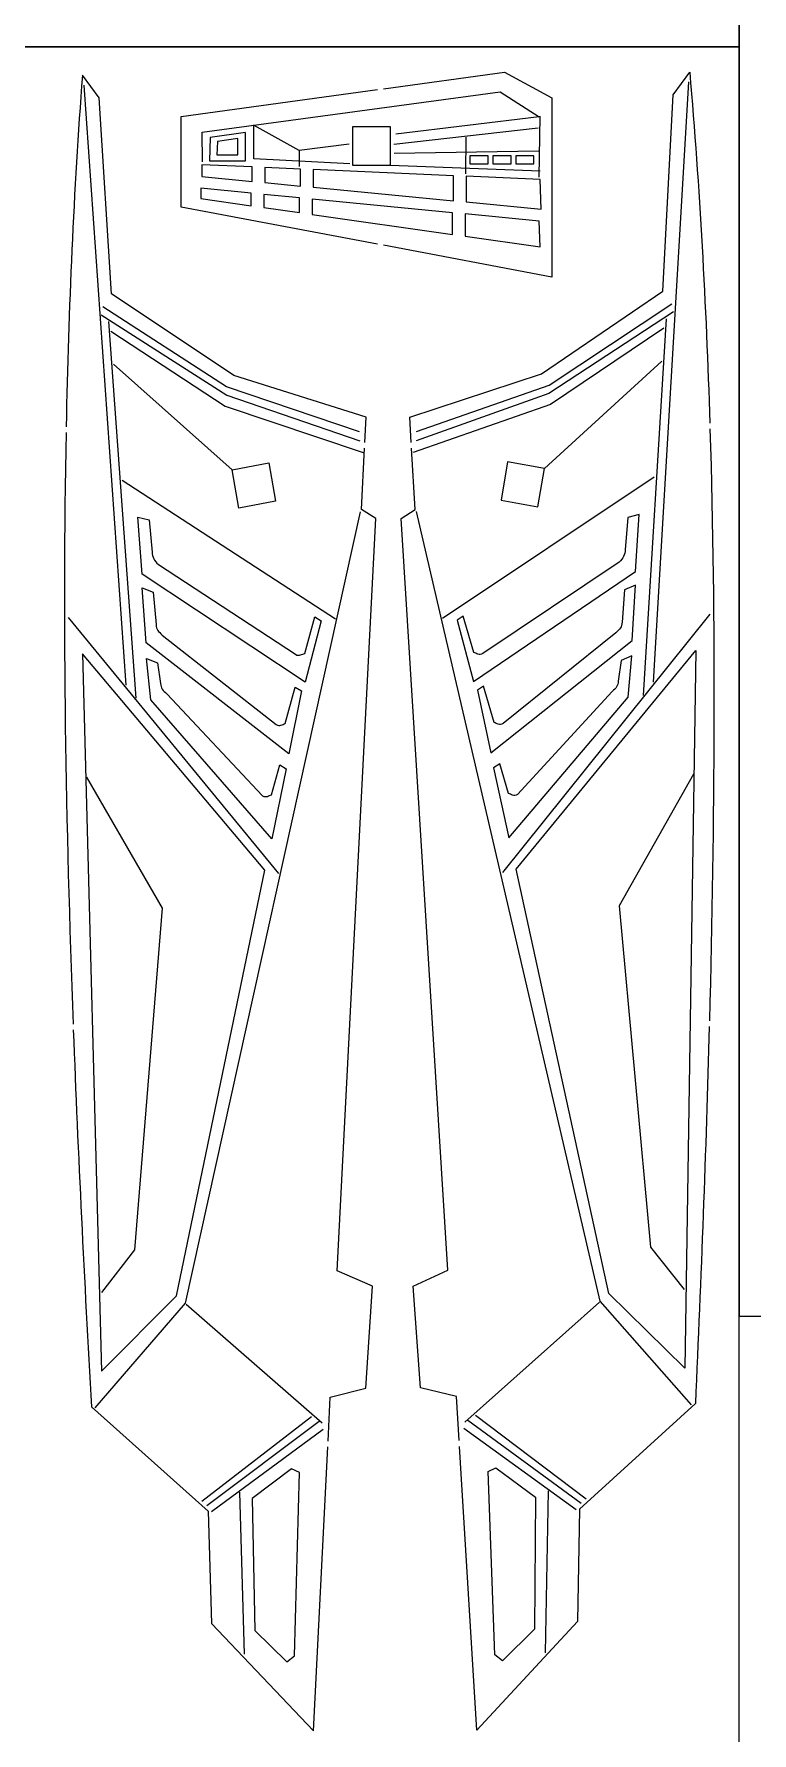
# Model space of a CAD drawing. Header units: centimetres. Extents: x -36.3 to 43.7, y -27.7 to 32.3.
# Drawn here: x 18.1 to 23.75, y -0.95 to 12.43 of the extents above; entities that cross this region are included whole.
import ezdxf

# ---------------------------------------------------------------- set-up
doc = ezdxf.new("R2010")
doc.units = ezdxf.units.CM
doc.header["$MEASUREMENT"] = 0
doc.layers.add('layer 1', color=7, linetype='Continuous')

msp = doc.modelspace()

# ---------------------------------------------------------------- linework, layer by layer
at = {"layer": 'layer 1', "color": 250, "lineweight": 20}
for points in [[(-6.34629, 12.33283), (23.65371, 12.33283), (23.65371, 32.33283), (-6.34629, 32.33283), (-6.34629, 12.33283)], [(-6.34629, -7.66717), (23.65371, -7.66717), (23.65371, 12.33283), (-6.34629, 12.33283), (-6.34629, -7.66717)]]:
    msp.add_lwpolyline(points, close=True, dxfattribs=at)
msp.add_open_spline([(23.65371, 2.33283), (23.65371, 2.33283), (23.65371, 32.33283), (23.65371, 32.33283), (23.65371, 32.33283), (43.65371, 32.33283), (43.65371, 32.33283), (43.65371, 32.33283), (43.65371, 2.33283), (43.65371, 2.33283), (43.65371, 2.33283), (23.65371, 2.33283), (23.65371, 2.33283)], degree=3, knots=[0, 0, 0, 0, 0.25, 0.25, 0.25, 0.5, 0.5, 0.5, 0.75, 0.75, 0.75, 1, 1, 1, 1], dxfattribs=at)
at = {"layer": 'layer 1', "color": 250, "lineweight": 9}
for points, knots in [([(20.70444, 9.21385), (20.70444, 9.21385), (20.71438, 9.4137), (20.71438, 9.4137), (20.71438, 9.4137), (19.67153, 9.74273), (19.67153, 9.74273), (19.67153, 9.74273), (18.70893, 10.38468), (18.70893, 10.38468), (18.70893, 10.38468), (18.61235, 11.92936), (18.61235, 11.92936), (18.61235, 11.92936), (18.47879, 12.10767), (18.47879, 12.10767), (18.41069, 11.19852), (18.37003, 10.27476), (18.35089, 9.33954)], [0, 0, 0, 0, 0.16666667, 0.16666667, 0.16666667, 0.33333333, 0.33333333, 0.33333333, 0.5, 0.5, 0.5, 0.66666667, 0.66666667, 0.66666667, 0.83333333, 0.83333333, 0.83333333, 1, 1, 1, 1]), ([(20.84969, 12.00177), (20.84969, 12.00177), (21.805, 12.13283), (21.805, 12.13283), (21.805, 12.13283), (22.17781, 11.93089), (22.17781, 11.93089), (22.17781, 11.93089), (22.17781, 10.51734), (22.17781, 10.51734), (22.17781, 10.51734), (20.84969, 10.76812), (20.84969, 10.76812)], [0, 0, 0, 0, 0.25, 0.25, 0.25, 0.5, 0.5, 0.5, 0.75, 0.75, 0.75, 1, 1, 1, 1]), ([(21.06924, 9.21474), (21.06924, 9.21474), (21.0571, 9.41448), (21.0571, 9.41448), (21.0571, 9.41448), (22.09627, 9.75493), (22.09627, 9.75493), (22.09627, 9.75493), (23.05177, 10.40741), (23.05177, 10.40741), (23.05177, 10.40741), (23.13138, 11.95306), (23.13138, 11.95306), (23.13138, 11.95306), (23.26298, 12.13283), (23.26298, 12.13283), (23.34106, 11.22448), (23.39186, 10.30123), (23.42126, 9.36628)], [0, 0, 0, 0, 0.16666667, 0.16666667, 0.16666667, 0.33333333, 0.33333333, 0.33333333, 0.5, 0.5, 0.5, 0.66666667, 0.66666667, 0.66666667, 0.83333333, 0.83333333, 0.83333333, 1, 1, 1, 1]), ([(20.80469, 10.77662), (20.80469, 10.77662), (19.25749, 11.06878), (19.25749, 11.06878), (19.25749, 11.06878), (19.25749, 11.78333), (19.25749, 11.78333), (19.25749, 11.78333), (20.80469, 11.9956), (20.80469, 11.9956)], [0, 0, 0, 0, 0.33333333, 0.33333333, 0.33333333, 0.66666667, 0.66666667, 0.66666667, 1, 1, 1, 1]), ([(20.90648, 11.40032), (20.90648, 11.40032), (20.60648, 11.40032), (20.60648, 11.40032), (20.60648, 11.40032), (20.60648, 11.70032), (20.60648, 11.70032), (20.60648, 11.70032), (20.90648, 11.70032), (20.90648, 11.70032), (20.90648, 11.70032), (20.90648, 11.40032), (20.90648, 11.40032)], [0, 0, 0, 0, 0.25, 0.25, 0.25, 0.5, 0.5, 0.5, 0.75, 0.75, 0.75, 1, 1, 1, 1]), ([(19.81719, 11.2715), (19.81719, 11.2715), (19.42059, 11.30955), (19.42059, 11.30955), (19.42059, 11.30955), (19.42059, 11.40275), (19.42059, 11.40275), (19.42059, 11.40275), (19.81719, 11.38541), (19.81719, 11.38541), (19.81719, 11.38541), (19.81719, 11.2715), (19.81719, 11.2715)], [0, 0, 0, 0, 0.25, 0.25, 0.25, 0.5, 0.5, 0.5, 0.75, 0.75, 0.75, 1, 1, 1, 1]), ([(20.19776, 11.235), (20.19776, 11.235), (19.91719, 11.26191), (19.91719, 11.26191), (19.91719, 11.26191), (19.91719, 11.38103), (19.91719, 11.38103), (19.91719, 11.38103), (20.19776, 11.36876), (20.19776, 11.36876), (20.19776, 11.36876), (20.19776, 11.235), (20.19776, 11.235)], [0, 0, 0, 0, 0.25, 0.25, 0.25, 0.5, 0.5, 0.5, 0.75, 0.75, 0.75, 1, 1, 1, 1]), ([(21.40161, 11.11951), (21.40161, 11.11951), (20.29776, 11.2254), (20.29776, 11.2254), (20.29776, 11.2254), (20.29776, 11.36439), (20.29776, 11.36439), (20.29776, 11.36439), (21.40161, 11.31612), (21.40161, 11.31612), (21.40161, 11.31612), (21.40161, 11.11951), (21.40161, 11.11951)], [0, 0, 0, 0, 0.25, 0.25, 0.25, 0.5, 0.5, 0.5, 0.75, 0.75, 0.75, 1, 1, 1, 1]), ([(22.0846, 11.28625), (22.0846, 11.28625), (22.09237, 11.05325), (22.09237, 11.05325), (22.09237, 11.05325), (21.50161, 11.10992), (21.50161, 11.10992), (21.50161, 11.10992), (21.50161, 11.31174), (21.50161, 11.31174), (21.50161, 11.31174), (22.0846, 11.28625), (22.0846, 11.28625)], [0, 0, 0, 0, 0.25, 0.25, 0.25, 0.5, 0.5, 0.5, 0.75, 0.75, 0.75, 1, 1, 1, 1]), ([(20.41381, 1.34772), (20.41381, 1.34772), (20.43135, 1.69547), (20.43135, 1.69547), (20.43135, 1.69547), (20.71255, 1.76602), (20.71255, 1.76602), (20.71255, 1.76602), (20.76339, 2.56943), (20.76339, 2.56943), (20.76339, 2.56943), (20.48698, 2.69082), (20.48698, 2.69082), (20.48698, 2.69082), (20.79012, 8.61629), (20.79012, 8.61629), (20.79012, 8.61629), (20.67821, 8.68634), (20.67821, 8.68634), (20.67821, 8.68634), (20.70221, 9.1689), (20.70221, 9.1689)], [0, 0, 0, 0, 0.14285714, 0.14285714, 0.14285714, 0.28571429, 0.28571429, 0.28571429, 0.42857143, 0.42857143, 0.42857143, 0.57142857, 0.57142857, 0.57142857, 0.71428571, 0.71428571, 0.71428571, 0.85714286, 0.85714286, 0.85714286, 1, 1, 1, 1]), ([(21.44621, 1.35228), (21.44621, 1.35228), (21.42486, 1.69982), (21.42486, 1.69982), (21.42486, 1.69982), (21.14291, 1.76727), (21.14291, 1.76727), (21.14291, 1.76727), (21.08325, 2.57008), (21.08325, 2.57008), (21.08325, 2.57008), (21.35831, 2.6945), (21.35831, 2.6945), (21.35831, 2.6945), (20.99012, 8.61628), (20.99012, 8.61628), (20.99012, 8.61628), (21.10126, 8.68755), (21.10126, 8.68755), (21.10126, 8.68755), (21.07196, 9.16983), (21.07196, 9.16983)], [0, 0, 0, 0, 0.14285714, 0.14285714, 0.14285714, 0.28571429, 0.28571429, 0.28571429, 0.42857143, 0.42857143, 0.42857143, 0.57142857, 0.57142857, 0.57142857, 0.71428571, 0.71428571, 0.71428571, 0.85714286, 0.85714286, 0.85714286, 1, 1, 1, 1]), ([(19.94694, 9.05369), (19.94694, 9.05369), (19.65819, 8.99891), (19.65819, 8.99891), (19.65819, 8.99891), (19.71246, 8.69752), (19.71246, 8.69752), (19.71246, 8.69752), (20.00121, 8.75231), (20.00121, 8.75231), (20.00121, 8.75231), (19.94694, 9.05369), (19.94694, 9.05369)], [0, 0, 0, 0, 0.25, 0.25, 0.25, 0.5, 0.5, 0.5, 0.75, 0.75, 0.75, 1, 1, 1, 1]), ([(21.82845, 9.06292), (21.82845, 9.06292), (22.11779, 9.0113), (22.11779, 9.0113), (22.11779, 9.0113), (22.06683, 8.70934), (22.06683, 8.70934), (22.06683, 8.70934), (21.77749, 8.76095), (21.77749, 8.76095), (21.77749, 8.76095), (21.82845, 9.06292), (21.82845, 9.06292)], [0, 0, 0, 0, 0.25, 0.25, 0.25, 0.5, 0.5, 0.5, 0.75, 0.75, 0.75, 1, 1, 1, 1]), ([(19.02807, 8.35069), (19.02807, 8.35069), (19.00442, 8.60539), (19.00442, 8.60539), (19.00442, 8.60539), (18.91496, 8.62691), (18.91496, 8.62691), (18.91496, 8.62691), (18.94855, 8.17722), (18.94855, 8.17722), (18.94855, 8.17722), (20.23429, 7.32681), (20.23429, 7.32681), (20.23429, 7.32681), (20.35905, 7.81091), (20.35905, 7.81091), (20.35905, 7.81091), (20.30923, 7.84209), (20.30923, 7.84209), (20.30923, 7.84209), (20.23064, 7.55396), (20.23064, 7.55396), (20.20863, 7.54898), (20.18868, 7.52692), (20.15863, 7.54631), (20.15863, 7.54631), (19.07742, 8.25468), (19.07742, 8.25468), (19.04603, 8.28173), (19.02912, 8.3129), (19.02807, 8.35069)], [0, 0, 0, 0, 0.1, 0.1, 0.1, 0.2, 0.2, 0.2, 0.3, 0.3, 0.3, 0.4, 0.4, 0.4, 0.5, 0.5, 0.5, 0.6, 0.6, 0.6, 0.7, 0.7, 0.7, 0.8, 0.8, 0.8, 0.9, 0.9, 0.9, 1, 1, 1, 1]), ([(22.75498, 8.37005), (22.75498, 8.37005), (22.77583, 8.62499), (22.77583, 8.62499), (22.77583, 8.62499), (22.86505, 8.64749), (22.86505, 8.64749), (22.86505, 8.64749), (22.83641, 8.19746), (22.83641, 8.19746), (22.83641, 8.19746), (21.56008, 7.33298), (21.56008, 7.33298), (21.56008, 7.33298), (21.43001, 7.81568), (21.43001, 7.81568), (21.43001, 7.81568), (21.47948, 7.84741), (21.47948, 7.84741), (21.47948, 7.84741), (21.56124, 7.56016), (21.56124, 7.56016), (21.5833, 7.55543), (21.60349, 7.53358), (21.63332, 7.5533), (21.63332, 7.5533), (22.70669, 8.2735), (22.70669, 8.2735), (22.73778, 8.30089), (22.75434, 8.33225), (22.75498, 8.37005)], [0, 0, 0, 0, 0.1, 0.1, 0.1, 0.2, 0.2, 0.2, 0.3, 0.3, 0.3, 0.4, 0.4, 0.4, 0.5, 0.5, 0.5, 0.6, 0.6, 0.6, 0.7, 0.7, 0.7, 0.8, 0.8, 0.8, 0.9, 0.9, 0.9, 1, 1, 1, 1]), ([(19.0597, 7.77989), (19.0597, 7.77989), (19.03606, 8.03459), (19.03606, 8.03459), (19.03606, 8.03459), (18.95029, 8.06999), (18.95029, 8.06999), (18.95029, 8.06999), (18.98089, 7.63615), (18.98089, 7.63615), (18.98089, 7.63615), (20.10527, 6.76313), (20.10527, 6.76313), (20.10527, 6.76313), (20.20475, 7.25744), (20.20475, 7.25744), (20.20475, 7.25744), (20.15494, 7.28862), (20.15494, 7.28862), (20.15494, 7.28862), (20.07634, 7.00049), (20.07634, 7.00049), (20.05433, 6.99551), (20.03439, 6.97345), (20.00434, 6.99284), (20.00434, 6.99284), (19.10868, 7.69809), (19.10868, 7.69809), (19.07729, 7.72514), (19.06076, 7.7421), (19.0597, 7.77989)], [0, 0, 0, 0, 0.1, 0.1, 0.1, 0.2, 0.2, 0.2, 0.3, 0.3, 0.3, 0.4, 0.4, 0.4, 0.5, 0.5, 0.5, 0.6, 0.6, 0.6, 0.7, 0.7, 0.7, 0.8, 0.8, 0.8, 0.9, 0.9, 0.9, 1, 1, 1, 1]), ([(22.72962, 7.79893), (22.72962, 7.79893), (22.75046, 8.05388), (22.75046, 8.05388), (22.75046, 8.05388), (22.83584, 8.09021), (22.83584, 8.09021), (22.83584, 8.09021), (22.81, 7.65607), (22.81, 7.65607), (22.81, 7.65607), (21.69528, 6.77075), (21.69528, 6.77075), (21.69528, 6.77075), (21.59038, 7.26394), (21.59038, 7.26394), (21.59038, 7.26394), (21.63984, 7.29567), (21.63984, 7.29567), (21.63984, 7.29567), (21.7216, 7.00841), (21.7216, 7.00841), (21.74367, 7.00368), (21.76384, 6.98184), (21.79368, 7.00156), (21.79368, 7.00156), (22.68155, 7.7166), (22.68155, 7.7166), (22.71264, 7.74399), (22.72898, 7.76113), (22.72962, 7.79893)], [0, 0, 0, 0, 0.1, 0.1, 0.1, 0.2, 0.2, 0.2, 0.3, 0.3, 0.3, 0.4, 0.4, 0.4, 0.5, 0.5, 0.5, 0.6, 0.6, 0.6, 0.7, 0.7, 0.7, 0.8, 0.8, 0.8, 0.9, 0.9, 0.9, 1, 1, 1, 1]), ([(19.09494, 7.31651), (19.09494, 7.31651), (19.07007, 7.47922), (19.07007, 7.47922), (19.07007, 7.47922), (18.98429, 7.51462), (18.98429, 7.51462), (18.98429, 7.51462), (19.01726, 7.18893), (19.01726, 7.18893), (19.01726, 7.18893), (19.97003, 6.09162), (19.97003, 6.09162), (19.97003, 6.09162), (20.08398, 6.64434), (20.08398, 6.64434), (20.08398, 6.64434), (20.03417, 6.67552), (20.03417, 6.67552), (20.03417, 6.67552), (19.96967, 6.4404), (19.96967, 6.4404), (19.94766, 6.43543), (19.92772, 6.41337), (19.89767, 6.43276), (19.89767, 6.43276), (19.14391, 7.23471), (19.14391, 7.23471), (19.11253, 7.26177), (19.09599, 7.27872), (19.09494, 7.31651)], [0, 0, 0, 0, 0.1, 0.1, 0.1, 0.2, 0.2, 0.2, 0.3, 0.3, 0.3, 0.4, 0.4, 0.4, 0.5, 0.5, 0.5, 0.6, 0.6, 0.6, 0.7, 0.7, 0.7, 0.8, 0.8, 0.8, 0.9, 0.9, 0.9, 1, 1, 1, 1]), ([(22.69947, 7.3352), (22.69947, 7.3352), (22.72255, 7.49816), (22.72255, 7.49816), (22.72255, 7.49816), (22.80794, 7.53451), (22.80794, 7.53451), (22.80794, 7.53451), (22.77855, 7.20847), (22.77855, 7.20847), (22.77855, 7.20847), (21.83788, 6.10077), (21.83788, 6.10077), (21.83788, 6.10077), (21.71787, 6.65221), (21.71787, 6.65221), (21.71787, 6.65221), (21.76734, 6.68393), (21.76734, 6.68393), (21.76734, 6.68393), (21.83442, 6.44953), (21.83442, 6.44953), (21.85648, 6.4448), (21.87666, 6.42297), (21.90649, 6.44268), (21.90649, 6.44268), (22.65141, 7.25286), (22.65141, 7.25286), (22.68249, 7.28026), (22.69883, 7.2974), (22.69947, 7.3352)], [0, 0, 0, 0, 0.1, 0.1, 0.1, 0.2, 0.2, 0.2, 0.3, 0.3, 0.3, 0.4, 0.4, 0.4, 0.5, 0.5, 0.5, 0.6, 0.6, 0.6, 0.7, 0.7, 0.7, 0.8, 0.8, 0.8, 0.9, 0.9, 0.9, 1, 1, 1, 1]), ([(18.40756, 4.58822), (18.44471, 3.60377), (18.49417, 2.61277), (18.54969, 1.61853), (18.54969, 1.61853), (19.47057, 0.79741), (19.47057, 0.79741), (19.47057, 0.79741), (19.49644, -0.08721), (19.49644, -0.08721), (19.49644, -0.08721), (20.29871, -0.93448), (20.29871, -0.93448), (20.29871, -0.93448), (20.41154, 1.30278), (20.41154, 1.30278)], [0, 0, 0, 0, 0.2, 0.2, 0.2, 0.4, 0.4, 0.4, 0.6, 0.6, 0.6, 0.8, 0.8, 0.8, 1, 1, 1, 1]), ([(23.41677, 4.61462), (23.39043, 3.62981), (23.35185, 2.63833), (23.30725, 1.64355), (23.30725, 1.64355), (22.39544, 0.81237), (22.39544, 0.81237), (22.39544, 0.81237), (22.37929, -0.07248), (22.37929, -0.07248), (22.37929, -0.07248), (21.58637, -0.92851), (21.58637, -0.92851), (21.58637, -0.92851), (21.44898, 1.30737), (21.44898, 1.30737)], [0, 0, 0, 0, 0.2, 0.2, 0.2, 0.4, 0.4, 0.4, 0.6, 0.6, 0.6, 0.8, 0.8, 0.8, 1, 1, 1, 1]), ([(19.81557, 0.89622), (19.81557, 0.89622), (20.12741, 1.12949), (20.12741, 1.12949), (20.12741, 1.12949), (20.18834, 1.10154), (20.18834, 1.10154), (20.18834, 1.10154), (20.15036, -0.34363), (20.15036, -0.34363), (20.15036, -0.34363), (20.09044, -0.39114), (20.09044, -0.39114), (20.09044, -0.39114), (19.83726, -0.14428), (19.83726, -0.14428), (19.83726, -0.14428), (19.81557, 0.89622), (19.81557, 0.89622)], [0, 0, 0, 0, 0.16666667, 0.16666667, 0.16666667, 0.33333333, 0.33333333, 0.33333333, 0.5, 0.5, 0.5, 0.66666667, 0.66666667, 0.66666667, 0.83333333, 0.83333333, 0.83333333, 1, 1, 1, 1]), ([(22.04938, 0.90738), (22.04938, 0.90738), (21.735, 1.13721), (21.735, 1.13721), (21.735, 1.13721), (21.67438, 1.1086), (21.67438, 1.1086), (21.67438, 1.1086), (21.72822, -0.33608), (21.72822, -0.33608), (21.72822, -0.33608), (21.78866, -0.38292), (21.78866, -0.38292), (21.78866, -0.38292), (22.03911, -0.13329), (22.03911, -0.13329), (22.03911, -0.13329), (22.04938, 0.90738), (22.04938, 0.90738)], [0, 0, 0, 0, 0.16666667, 0.16666667, 0.16666667, 0.33333333, 0.33333333, 0.33333333, 0.5, 0.5, 0.5, 0.66666667, 0.66666667, 0.66666667, 0.83333333, 0.83333333, 0.83333333, 1, 1, 1, 1])]:
    msp.add_open_spline(points, degree=3, knots=knots, dxfattribs=at)
at = {"layer": 'layer 1', "color": 242, "lineweight": 9}
for points in [[(23.25319, 12.05562), (23.25319, 12.05562), (22.97414, 7.3257), (22.97414, 7.3257)], [(18.48943, 12.03057), (18.48943, 12.03057), (18.82039, 7.304), (18.82039, 7.304)], [(22.07663, 11.30423), (22.07663, 11.30423), (22.08399, 11.78618), (22.08399, 11.78618)], [(22.06928, 11.69053), (22.06928, 11.69053), (20.93246, 11.56176), (20.93246, 11.56176)], [(20.1893, 11.38885), (20.1893, 11.38885), (20.1893, 11.51393), (20.1893, 11.51393)], [(22.07296, 11.51026), (22.07296, 11.51026), (20.93614, 11.49186), (20.93614, 11.49186)], [(21.49903, 11.32998), (21.49903, 11.32998), (21.50271, 11.62063), (21.50271, 11.62063)], [(22.08399, 11.35206), (22.08399, 11.35206), (20.90671, 11.3962), (20.90671, 11.3962)], [(23.07718, 10.19009), (23.07718, 10.19009), (22.89699, 7.2212), (22.89699, 7.2212)], [(18.68591, 10.16709), (18.68591, 10.16709), (18.89869, 7.20035), (18.89869, 7.20035)], [(18.7247, 9.83171), (18.7247, 9.83171), (19.65819, 8.9989), (19.65819, 8.9989)], [(23.04207, 9.85431), (23.04207, 9.85431), (22.11779, 9.0113), (22.11779, 9.0113)], [(18.79314, 8.91863), (18.79314, 8.91863), (20.47389, 7.82462), (20.47389, 7.82462)], [(22.98366, 8.94053), (22.98366, 8.94053), (21.31503, 7.82813), (21.31503, 7.82813)], [(18.36767, 7.8354), (18.36767, 7.8354), (20.02297, 5.8198), (20.02297, 5.8198)], [(23.421, 7.86204), (23.421, 7.86204), (21.78793, 5.82839), (21.78793, 5.82839)], [(19.29621, 2.42684), (19.29621, 2.42684), (20.36814, 1.49239), (20.36814, 1.49239)], [(22.5519, 2.4436), (22.5519, 2.4436), (21.4903, 1.49744), (21.4903, 1.49744)], [(19.41859, 0.87675), (19.41859, 0.87675), (20.28259, 1.54309), (20.28259, 1.54309)], [(19.45799, 0.84074), (19.45799, 0.84074), (20.34284, 1.50539), (20.34284, 1.50539)], [(22.40754, 0.85583), (22.40754, 0.85583), (21.51545, 1.51072), (21.51545, 1.51072)], [(22.44655, 0.89226), (22.44655, 0.89226), (21.57528, 1.54909), (21.57528, 1.54909)], [(19.49665, 0.79389), (19.49665, 0.79389), (20.37515, 1.44266), (20.37515, 1.44266)], [(22.3694, 0.80855), (22.3694, 0.80855), (21.48383, 1.44764), (21.48383, 1.44764)], [(19.71682, 0.94511), (19.71682, 0.94511), (19.75357, -0.33035), (19.75357, -0.33035)], [(22.14759, 0.95735), (22.14759, 0.95735), (22.12484, -0.31844), (22.12484, -0.31844)]]:
    msp.add_open_spline(points, degree=3, dxfattribs=at)
for points, knots in [([(19.42407, 11.42564), (19.42407, 11.42564), (19.42377, 11.65868), (19.42377, 11.65868), (19.42377, 11.65868), (21.77078, 11.97669), (21.77078, 11.97669), (21.77078, 11.97669), (22.07684, 11.7808), (22.07684, 11.7808), (22.07684, 11.7808), (20.94718, 11.6427), (20.94718, 11.6427)], [0, 0, 0, 0, 0.25, 0.25, 0.25, 0.5, 0.5, 0.5, 0.75, 0.75, 0.75, 1, 1, 1, 1]), ([(19.76254, 11.433), (19.76254, 11.433), (19.47925, 11.433), (19.47925, 11.433), (19.47925, 11.433), (19.48661, 11.61696), (19.48661, 11.61696), (19.48661, 11.61696), (19.76254, 11.65742), (19.76254, 11.65742), (19.76254, 11.65742), (19.76254, 11.433), (19.76254, 11.433)], [0, 0, 0, 0, 0.25, 0.25, 0.25, 0.5, 0.5, 0.5, 0.75, 0.75, 0.75, 1, 1, 1, 1]), ([(20.58663, 11.41092), (20.58663, 11.41092), (19.82881, 11.44896), (19.82881, 11.44896), (19.82881, 11.44896), (19.82876, 11.71628), (19.82876, 11.71628)], [0, 0, 0, 0, 0.5, 0.5, 0.5, 1, 1, 1, 1]), ([(20.57928, 11.56544), (20.57928, 11.56544), (20.18596, 11.51568), (20.18596, 11.51568), (20.18596, 11.51568), (19.83244, 11.7126), (19.83244, 11.7126)], [0, 0, 0, 0, 0.5, 0.5, 0.5, 1, 1, 1, 1]), ([(19.70367, 11.47963), (19.70367, 11.47963), (19.53812, 11.47963), (19.53812, 11.47963), (19.53812, 11.47963), (19.54242, 11.58714), (19.54242, 11.58714), (19.54242, 11.58714), (19.70367, 11.61079), (19.70367, 11.61079), (19.70367, 11.61079), (19.70367, 11.47963), (19.70367, 11.47963)], [0, 0, 0, 0, 0.25, 0.25, 0.25, 0.5, 0.5, 0.5, 0.75, 0.75, 0.75, 1, 1, 1, 1]), ([(21.67563, 11.41092), (21.67563, 11.41092), (21.53214, 11.41092), (21.53214, 11.41092), (21.53214, 11.41092), (21.53214, 11.47346), (21.53214, 11.47346), (21.53214, 11.47346), (21.67563, 11.47346), (21.67563, 11.47346), (21.67563, 11.47346), (21.67563, 11.41092), (21.67563, 11.41092)], [0, 0, 0, 0, 0.25, 0.25, 0.25, 0.5, 0.5, 0.5, 0.75, 0.75, 0.75, 1, 1, 1, 1]), ([(21.8559, 11.41092), (21.8559, 11.41092), (21.71241, 11.41092), (21.71241, 11.41092), (21.71241, 11.41092), (21.71241, 11.47346), (21.71241, 11.47346), (21.71241, 11.47346), (21.8559, 11.47346), (21.8559, 11.47346), (21.8559, 11.47346), (21.8559, 11.41092), (21.8559, 11.41092)], [0, 0, 0, 0, 0.25, 0.25, 0.25, 0.5, 0.5, 0.5, 0.75, 0.75, 0.75, 1, 1, 1, 1]), ([(22.03617, 11.41092), (22.03617, 11.41092), (21.89268, 11.41092), (21.89268, 11.41092), (21.89268, 11.41092), (21.89268, 11.47346), (21.89268, 11.47346), (21.89268, 11.47346), (22.03617, 11.47346), (22.03617, 11.47346), (22.03617, 11.47346), (22.03617, 11.41092), (22.03617, 11.41092)], [0, 0, 0, 0, 0.25, 0.25, 0.25, 0.5, 0.5, 0.5, 0.75, 0.75, 0.75, 1, 1, 1, 1]), ([(19.80943, 11.07986), (19.80943, 11.07986), (19.41283, 11.13647), (19.41283, 11.13647), (19.41283, 11.13647), (19.41283, 11.21761), (19.41283, 11.21761), (19.41283, 11.21761), (19.80943, 11.17904), (19.80943, 11.17904), (19.80943, 11.17904), (19.80943, 11.07986), (19.80943, 11.07986)], [0, 0, 0, 0, 0.25, 0.25, 0.25, 0.5, 0.5, 0.5, 0.75, 0.75, 0.75, 1, 1, 1, 1]), ([(20.19, 11.02555), (20.19, 11.02555), (19.90943, 11.06559), (19.90943, 11.06559), (19.90943, 11.06559), (19.90943, 11.16931), (19.90943, 11.16931), (19.90943, 11.16931), (20.19, 11.14201), (20.19, 11.14201), (20.19, 11.14201), (20.19, 11.02555), (20.19, 11.02555)], [0, 0, 0, 0, 0.25, 0.25, 0.25, 0.5, 0.5, 0.5, 0.75, 0.75, 0.75, 1, 1, 1, 1]), ([(21.39385, 10.85374), (21.39385, 10.85374), (20.29, 11.01128), (20.29, 11.01128), (20.29, 11.01128), (20.29, 11.13229), (20.29, 11.13229), (20.29, 11.13229), (21.39385, 11.02492), (21.39385, 11.02492), (21.39385, 11.02492), (21.39385, 10.85374), (21.39385, 10.85374)], [0, 0, 0, 0, 0.25, 0.25, 0.25, 0.5, 0.5, 0.5, 0.75, 0.75, 0.75, 1, 1, 1, 1]), ([(22.07684, 10.95848), (22.07684, 10.95848), (22.08461, 10.75515), (22.08461, 10.75515), (22.08461, 10.75515), (21.49385, 10.83947), (21.49385, 10.83947), (21.49385, 10.83947), (21.49385, 11.01519), (21.49385, 11.01519), (21.49385, 11.01519), (22.07684, 10.95848), (22.07684, 10.95848)], [0, 0, 0, 0, 0.25, 0.25, 0.25, 0.5, 0.5, 0.5, 0.75, 0.75, 0.75, 1, 1, 1, 1]), ([(21.11034, 9.30134), (21.11034, 9.30134), (22.15465, 9.66623), (22.15465, 9.66623), (22.15465, 9.66623), (23.12213, 10.30783), (23.12213, 10.30783)], [0, 0, 0, 0, 0.5, 0.5, 0.5, 1, 1, 1, 1]), ([(18.62744, 10.22051), (18.62744, 10.22051), (19.61737, 9.58831), (19.61737, 9.58831), (19.61737, 9.58831), (20.66507, 9.22685), (20.66507, 9.22685)], [0, 0, 0, 0, 0.5, 0.5, 0.5, 1, 1, 1, 1]), ([(20.66239, 9.29999), (20.66239, 9.29999), (19.61414, 9.65339), (19.61414, 9.65339), (19.61414, 9.65339), (18.63967, 10.28433), (18.63967, 10.28433)], [0, 0, 0, 0, 0.5, 0.5, 0.5, 1, 1, 1, 1]), ([(23.13506, 10.24415), (23.13506, 10.24415), (22.15213, 9.60112), (22.15213, 9.60112), (22.15213, 9.60112), (21.10846, 9.22818), (21.10846, 9.22818)], [0, 0, 0, 0, 0.5, 0.5, 0.5, 1, 1, 1, 1]), ([(18.70405, 10.09269), (18.70405, 10.09269), (19.60345, 9.50032), (19.60345, 9.50032), (19.60345, 9.50032), (20.6898, 9.13569), (20.6898, 9.13569)], [0, 0, 0, 0, 0.5, 0.5, 0.5, 1, 1, 1, 1]), ([(23.05986, 10.1155), (23.05986, 10.1155), (22.16701, 9.51329), (22.16701, 9.51329), (22.16701, 9.51329), (21.08474, 9.13675), (21.08474, 9.13675)], [0, 0, 0, 0, 0.5, 0.5, 0.5, 1, 1, 1, 1]), ([(18.57968, 1.61005), (18.57968, 1.61005), (19.29096, 2.43427), (19.29096, 2.43427), (19.29096, 2.43427), (20.66966, 8.66962), (20.66966, 8.66962)], [0, 0, 0, 0, 0.5, 0.5, 0.5, 1, 1, 1, 1]), ([(23.27736, 1.63473), (23.27736, 1.63473), (22.55707, 2.4511), (22.55707, 2.4511), (22.55707, 2.4511), (21.10999, 8.67093), (21.10999, 8.67093)], [0, 0, 0, 0, 0.5, 0.5, 0.5, 1, 1, 1, 1]), ([(18.62964, 1.90014), (18.62964, 1.90014), (18.47997, 7.5507), (18.47997, 7.5507), (18.47997, 7.5507), (19.91587, 5.8448), (19.91587, 5.8448), (19.91587, 5.8448), (19.22086, 2.49421), (19.22086, 2.49421), (19.22086, 2.49421), (18.62964, 1.90014), (18.62964, 1.90014)], [0, 0, 0, 0, 0.25, 0.25, 0.25, 0.5, 0.5, 0.5, 0.75, 0.75, 0.75, 1, 1, 1, 1]), ([(23.22421, 1.92425), (23.22421, 1.92425), (23.31184, 7.57612), (23.31184, 7.57612), (23.31184, 7.57612), (21.89475, 5.85455), (21.89475, 5.85455), (21.89475, 5.85455), (22.62651, 2.5118), (22.62651, 2.5118), (22.62651, 2.5118), (23.22421, 1.92425), (23.22421, 1.92425)], [0, 0, 0, 0, 0.25, 0.25, 0.25, 0.5, 0.5, 0.5, 0.75, 0.75, 0.75, 1, 1, 1, 1]), ([(18.51043, 6.57838), (18.51043, 6.57838), (19.10699, 5.54619), (19.10699, 5.54619), (19.10699, 5.54619), (18.8894, 2.85432), (18.8894, 2.85432), (18.8894, 2.85432), (18.6283, 2.51962), (18.6283, 2.51962)], [0, 0, 0, 0, 0.33333333, 0.33333333, 0.33333333, 0.66666667, 0.66666667, 0.66666667, 1, 1, 1, 1]), ([(23.29205, 6.60353), (23.29205, 6.60353), (22.70686, 5.56485), (22.70686, 5.56485), (22.70686, 5.56485), (22.95399, 2.87553), (22.95399, 2.87553), (22.95399, 2.87553), (23.21875, 2.54371), (23.21875, 2.54371)], [0, 0, 0, 0, 0.33333333, 0.33333333, 0.33333333, 0.66666667, 0.66666667, 0.66666667, 1, 1, 1, 1])]:
    msp.add_open_spline(points, degree=3, knots=knots, dxfattribs=at)
at = {"layer": 'layer 1', "color": 250, "lineweight": 9}
for points in [[(18.34999, 9.29453), (18.31988, 7.76676), (18.34701, 6.20851), (18.40586, 4.63337)], [(23.42266, 9.32127), (23.46954, 7.79393), (23.45952, 6.23547), (23.41797, 4.65979)]]:
    msp.add_open_spline(points, degree=3, dxfattribs=at)

doc.saveas('drawing.dxf')
